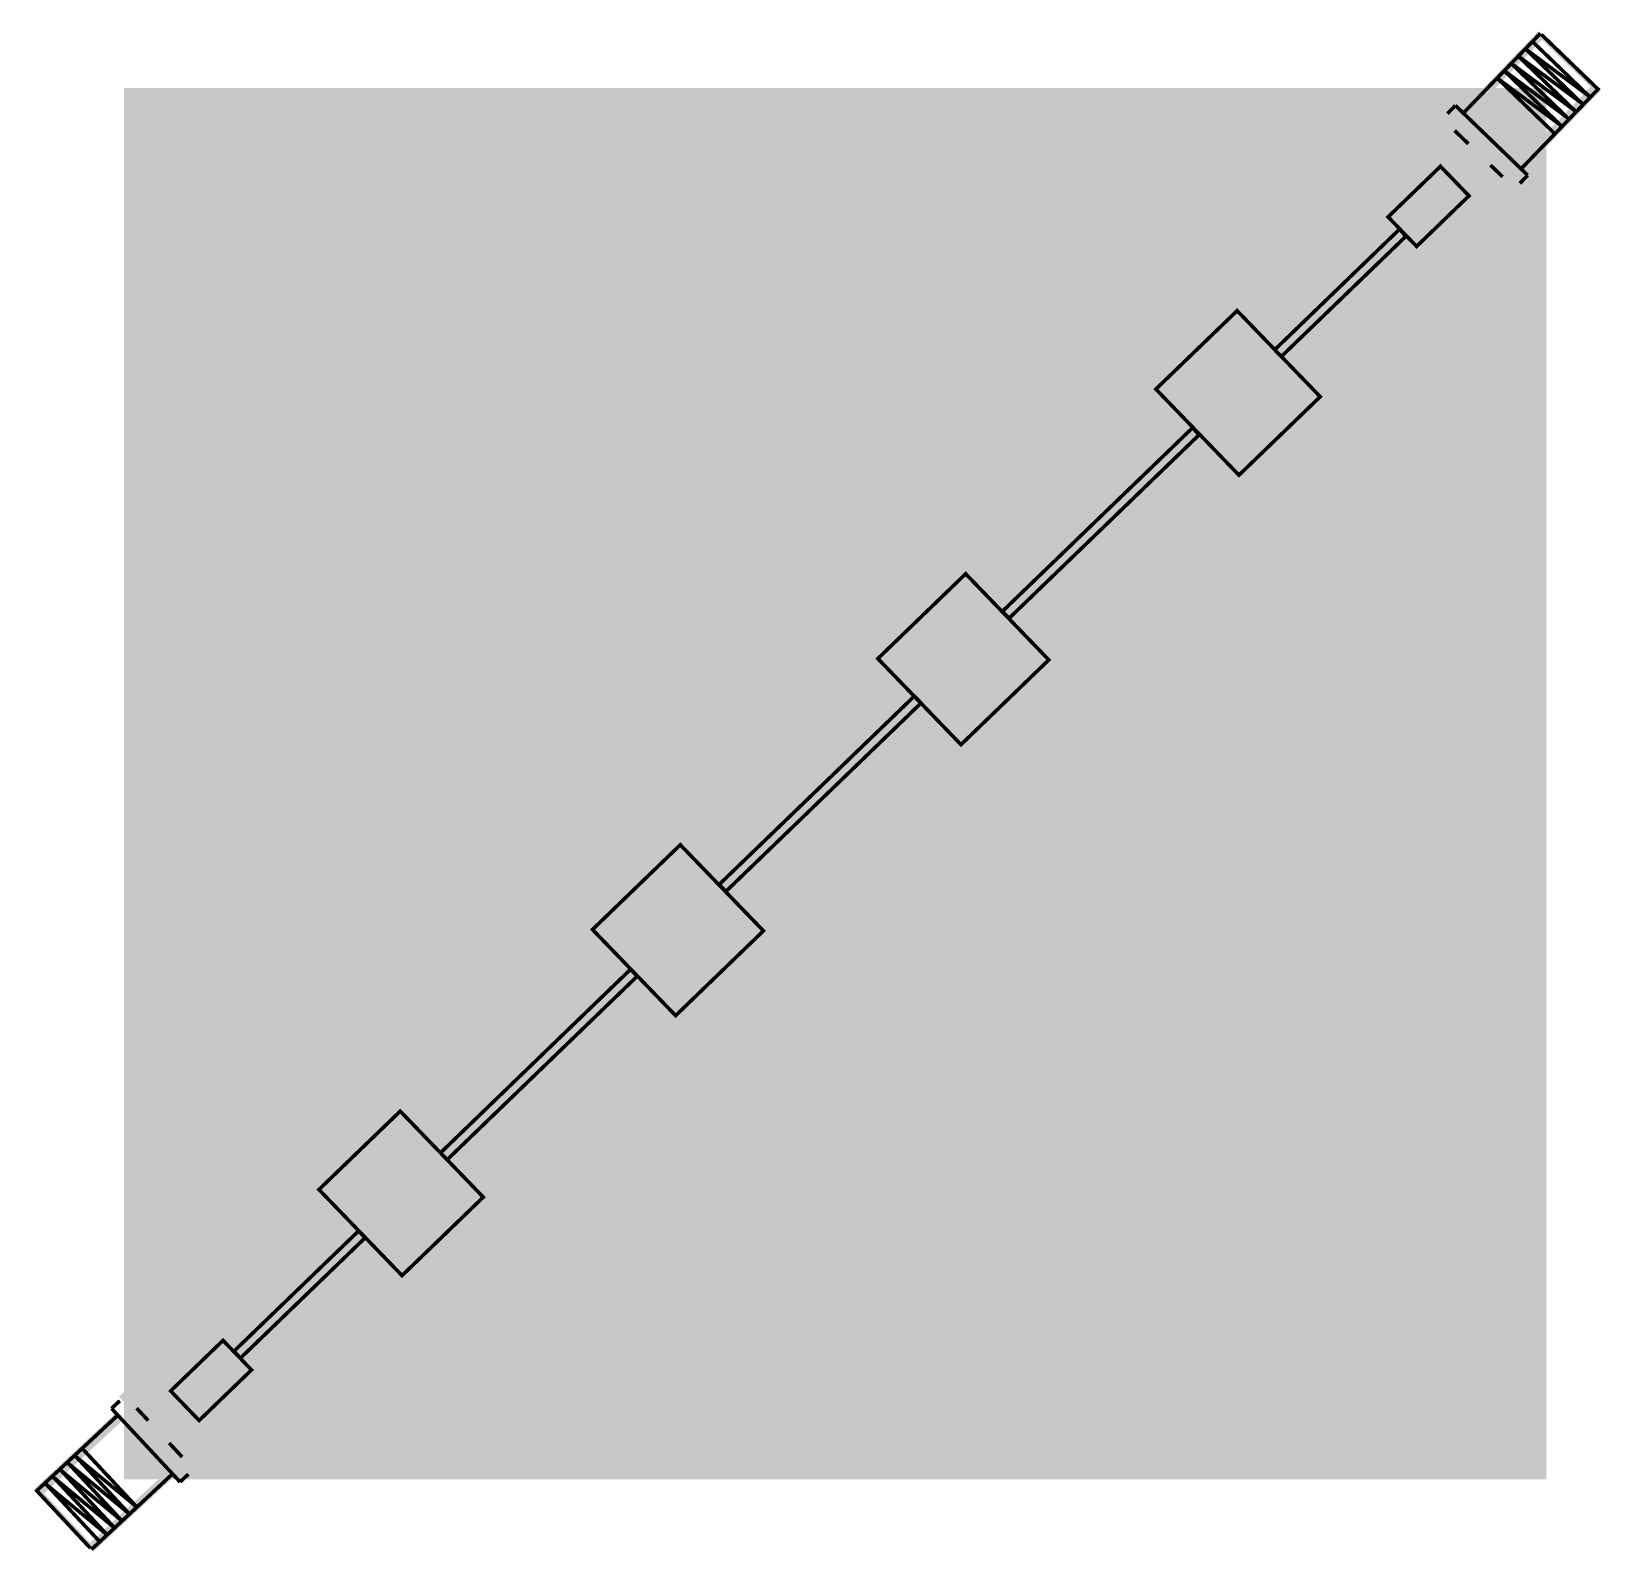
# Model space of a CAD drawing. Extents: x 776 to 5079, y -743 to 3426.
import ezdxf

# ---------------------------------------------------------------- set-up
doc = ezdxf.new("R2010")
doc.units = 9
for name, color, linetype, true_color in [('BottomLayer', 7, 'Continuous', 0x0000ff), ('BottomPasteMaskLayer', 7, 'Continuous', 0x800000), ('BottomSolderMaskLayer', 7, 'Continuous', 0xaa00ff), ('Document', 7, 'Continuous', 0xffffff), ('TopLayer', 7, 'Continuous', 0xff0000), ('TopPasteMaskLayer', 7, 'Continuous', 0x808080), ('TopSilkLayer', 7, 'Continuous', 0xffcc00), ('TopSolderMaskLayer', 7, 'Continuous', 0x800080)]:
    doc.layers.add(name, color=color, linetype=linetype, true_color=true_color)

msp = doc.modelspace()

# ---------------------------------------------------------------- hatches: boundary and pattern name
at = {"layer": 'BottomLayer'}
for points in [[(1030, 3270), (4930, 3270), (4930, -545), (1030, -545), (1030, 3270)], [(4650.7, 3194.9), (4679, 3167.6), (4542.3, 3026), (4514, 3053.3)], [(4827.7, 3024), (4856, 2996.7), (4719.3, 2855.1), (4691, 2882.4)], [(1047.5, -346.5), (1020.7, -317.8), (1164.7, -183.5), (1191.5, -212.3)], [(1215.3, -526.5), (1188.5, -497.7), (1332.5, -363.5), (1359.3, -392.2)]]:
    msp.add_hatch(color=256, dxfattribs=at).paths.add_polyline_path(points)
at = {"layer": 'BottomPasteMaskLayer'}
for points in [[(4650.7, 3194.9), (4679, 3167.6), (4542.3, 3026), (4514, 3053.3)], [(4827.7, 3024), (4856, 2996.7), (4719.3, 2855.1), (4691, 2882.4)], [(1047.5, -346.5), (1020.7, -317.8), (1164.7, -183.5), (1191.5, -212.3)], [(1215.3, -526.5), (1188.5, -497.7), (1332.5, -363.5), (1359.3, -392.2)]]:
    msp.add_hatch(color=256, dxfattribs=at).paths.add_polyline_path(points)
at = {"layer": 'BottomSolderMaskLayer'}
for points in [[(4653.5, 3195.8), (4683.2, 3168.2), (4539.5, 3025.1), (4509.8, 3052.8)], [(4830.5, 3024.9), (4860.2, 2997.2), (4716.5, 2854.2), (4686.8, 2881.8)], [(1044.6, -347.4), (1016.3, -318.3), (1167.6, -182.7), (1195.8, -211.8)], [(1212.4, -527.3), (1184.2, -498.2), (1335.4, -362.6), (1363.7, -391.7)]]:
    msp.add_hatch(color=256, dxfattribs=at).paths.add_polyline_path(points)
at = {"layer": 'Document'}
for points in [[(5077.6, 3261.6), (4907.7, 3425.6), (4693.6, 3204), (4710.6, 3187.5), (4917.9, 3402.2), (5051.2, 3273.4), (4844.1, 3059), (4863.7, 3040)], [(785.5, -570.7), (946.6, -743.4), (1172, -533.3), (1155.9, -516), (937.7, -719.5), (811.3, -583.9), (1029.4, -380.6), (1010.7, -360.7)]]:
    msp.add_hatch(color=256, dxfattribs=at).paths.add_polyline_path(points)
at = {"layer": 'TopLayer'}
for points in [[(4650.7, 3194.9), (4679, 3167.6), (4542.3, 3026), (4514, 3053.3)], [(4732.1, 3116.3), (4774.6, 3075.3), (4637.9, 2933.7), (4595.4, 2974.7)], [(4717.8, 2974.6), (4639.7, 3055.4), (4496.2, 2916.8), (4574.3, 2836)], [(4827.7, 3024), (4856, 2996.7), (4719.3, 2855.1), (4691, 2882.4)], [(4185.4, 2552.7), (4082.2, 2659.6), (3859.5, 2444.5), (4087.2, 2208.7), (4310, 2423.8), (4203.5, 2534.1), (4545.2, 2864), (4527.1, 2882.7)], [(3978.2, 2319.5), (3959.9, 2338.4), (3438.8, 1835.2), (3457.1, 1816.3)], [(3565.8, 1702), (3337.9, 1938), (3097.2, 1705.5), (3196.9, 1602.3), (2662.1, 1085.9), (2680.4, 1066.9), (3215.2, 1583.3), (3325.1, 1469.6)], [(2783.4, 958.9), (2555.5, 1194.9), (2314.8, 962.5), (2542.7, 726.5)], [(2437.3, 834.4), (2419, 853.3), (1898, 350.1), (1916.2, 331.2)], [(2015.3, 228.6), (1787.6, 464.4), (1564.8, 249.4), (1792.6, 13.6)], [(1691.5, 117.3), (1673.5, 136), (1331.6, -194.1), (1349.6, -212.8)], [(1379.8, -245.2), (1301.7, -164.3), (1158.2, -302.9), (1236.3, -383.8)], [(1047.5, -346.5), (1020.7, -317.7), (1164.7, -183.5), (1191.5, -212.3)], [(1138.2, -443.7), (1097.9, -400.5), (1241.8, -266.3), (1282.1, -309.5)], [(1215.3, -526.5), (1188.5, -497.7), (1332.5, -363.5), (1359.3, -392.3)]]:
    msp.add_hatch(color=256, dxfattribs=at).paths.add_polyline_path(points)
at = {"layer": 'TopPasteMaskLayer'}
for points in [[(4650.7, 3194.9), (4679, 3167.6), (4542.3, 3026), (4514, 3053.3)], [(4732.1, 3116.3), (4774.6, 3075.3), (4637.9, 2933.7), (4595.4, 2974.7)], [(4827.7, 3024), (4856, 2996.7), (4719.3, 2855.1), (4691, 2882.4)], [(1047.5, -346.5), (1020.7, -317.7), (1164.7, -183.5), (1191.5, -212.3)], [(1138.2, -443.7), (1097.9, -400.5), (1241.8, -266.3), (1282.1, -309.5)], [(1215.3, -526.5), (1188.5, -497.7), (1332.5, -363.5), (1359.3, -392.3)]]:
    msp.add_hatch(color=256, dxfattribs=at).paths.add_polyline_path(points)
at = {"layer": 'TopSolderMaskLayer'}
for points in [[(4653.5, 3195.8), (4683.2, 3168.2), (4539.5, 3025.1), (4509.8, 3052.8)], [(4733.7, 3117.2), (4777.6, 3075.8), (4636.3, 2932.8), (4592.4, 2974.2)], [(4830.5, 3024.9), (4860.2, 2997.2), (4716.5, 2854.2), (4686.8, 2881.8)], [(1044.6, -347.4), (1016.3, -318.3), (1167.6, -182.7), (1195.8, -211.8)], [(1136.4, -444.6), (1094.8, -401), (1243.6, -265.4), (1285.2, -309)], [(1212.4, -527.3), (1184.2, -498.2), (1335.4, -362.6), (1363.7, -391.7)]]:
    msp.add_hatch(color=256, dxfattribs=at).paths.add_polyline_path(points)

# ---------------------------------------------------------------- linework, layer by layer
at = {"layer": 'TopLayer', "const_width": 10}
for points in [[(4496.2, 2916.8), (4639.7, 3055.4), (4717.8, 2974.6), (4574.3, 2836), (4496.2, 2916.8)], [(4185.2, 2552.5), (4527.1, 2882.7), (4545.2, 2864), (4203.3, 2533.9), (4185.2, 2552.5)], [(3859.5, 2444.5), (4082.2, 2659.6), (4309.9, 2423.8), (4087.2, 2208.7), (3859.5, 2444.5)], [(3438.8, 1835.2), (3959.9, 2338.4), (3978.2, 2319.5), (3457.1, 1816.2), (3438.8, 1835.2)], [(3097.2, 1705.5), (3337.9, 1938), (3565.8, 1702), (3325.1, 1469.6), (3097.2, 1705.5)], [(2662.1, 1085.9), (3197.3, 1602.7), (3215.6, 1583.7), (2680.4, 1066.9), (2662.1, 1085.9)], [(2314.8, 962.5), (2555.5, 1194.9), (2783.4, 958.9), (2542.7, 726.5), (2314.8, 962.5)], [(1898, 350.1), (2419, 853.3), (2437.3, 834.4), (1916.2, 331.2), (1898, 350.1)], [(1564.8, 249.4), (1787.6, 464.4), (2015.3, 228.6), (1792.6, 13.6), (1564.8, 249.4)], [(1331.6, -194.1), (1673.5, 136), (1691.5, 117.3), (1349.6, -212.8), (1331.6, -194.1)], [(1158.2, -302.9), (1301.7, -164.3), (1379.8, -245.2), (1236.3, -383.8), (1158.2, -302.9)]]:
    msp.add_lwpolyline(points, close=True, dxfattribs=at)
at = {"layer": 'TopSilkLayer', "const_width": 10}
for points in [[(4702.4, 3201.4), (4913.8, 3420.3)], [(4857.1, 3052), (4860.7, 3048.6), (5071.7, 3267.1), (4913.5, 3419.9), (4913.6, 3420.1)], [(4892, 3397.7), (5046.7, 3248.4)], [(4853.3, 3357.6), (5008, 3208.3)], [(5027.3, 3228.3), (4853.3, 3357.6)], [(4853.3, 3357.6), (5008, 3208.3)], [(4872.6, 3377.7), (5027.3, 3228.3)], [(4872.6, 3377.7), (5027.3, 3228.3)], [(5046.7, 3248.4), (4872.6, 3377.7)], [(4814.6, 3317.6), (4969.3, 3168.2)], [(4988.6, 3188.2), (4814.6, 3317.6)], [(4814.6, 3317.6), (4969.3, 3168.2)], [(4833.9, 3337.6), (4988.6, 3188.2)], [(4833.9, 3337.6), (4988.6, 3188.2)], [(5008, 3208.3), (4833.9, 3337.6)], [(4969.3, 3168.2), (4795.2, 3297.5)], [(4795.2, 3297.5), (4949.9, 3148.2)], [(4680.6, 3222.4), (4659.1, 3200.2)], [(4878.8, 3031.1), (4680.6, 3222.5)], [(4678.6, 3153.6), (4716.1, 3117.4)], [(4776.8, 3058.9), (4810.2, 3026.6)], [(4878.8, 3031.1), (4857.3, 3008.8)], [(996.1, -350.9), (1018.8, -329.8)], [(1016.7, -373), (1013.3, -369.3), (791.1, -576.5), (941.2, -737.4), (941, -737.6)], [(996.1, -350.9), (1184.1, -552.5)], [(1096.6, -384), (1064.9, -350.1)], [(1065.6, -621.4), (919, -464.1)], [(1189.6, -483.8), (1154.1, -445.7)], [(1004.5, -678.4), (857.9, -521.1)], [(857.9, -521.1), (1024.9, -659.4)], [(1004.5, -678.4), (857.9, -521.1)], [(1024.9, -659.4), (878.3, -502.1)], [(1024.9, -659.4), (878.3, -502.1)], [(878.3, -502.1), (1045.3, -640.4)], [(1045.3, -640.4), (898.6, -483.1)], [(898.6, -483.1), (1065.6, -621.4)], [(1045.3, -640.4), (898.6, -483.1)], [(817.1, -559.1), (984.2, -697.4)], [(963.8, -716.4), (817.1, -559.1)], [(984.2, -697.4), (837.5, -540.1)], [(984.2, -697.4), (837.5, -540.1)], [(837.5, -540.1), (1004.5, -678.4)], [(1163.4, -530.2), (940.8, -737.8)], [(1184, -552.4), (1206.7, -531.3)]]:
    msp.add_lwpolyline(points, dxfattribs=at)

doc.saveas('drawing.dxf')
